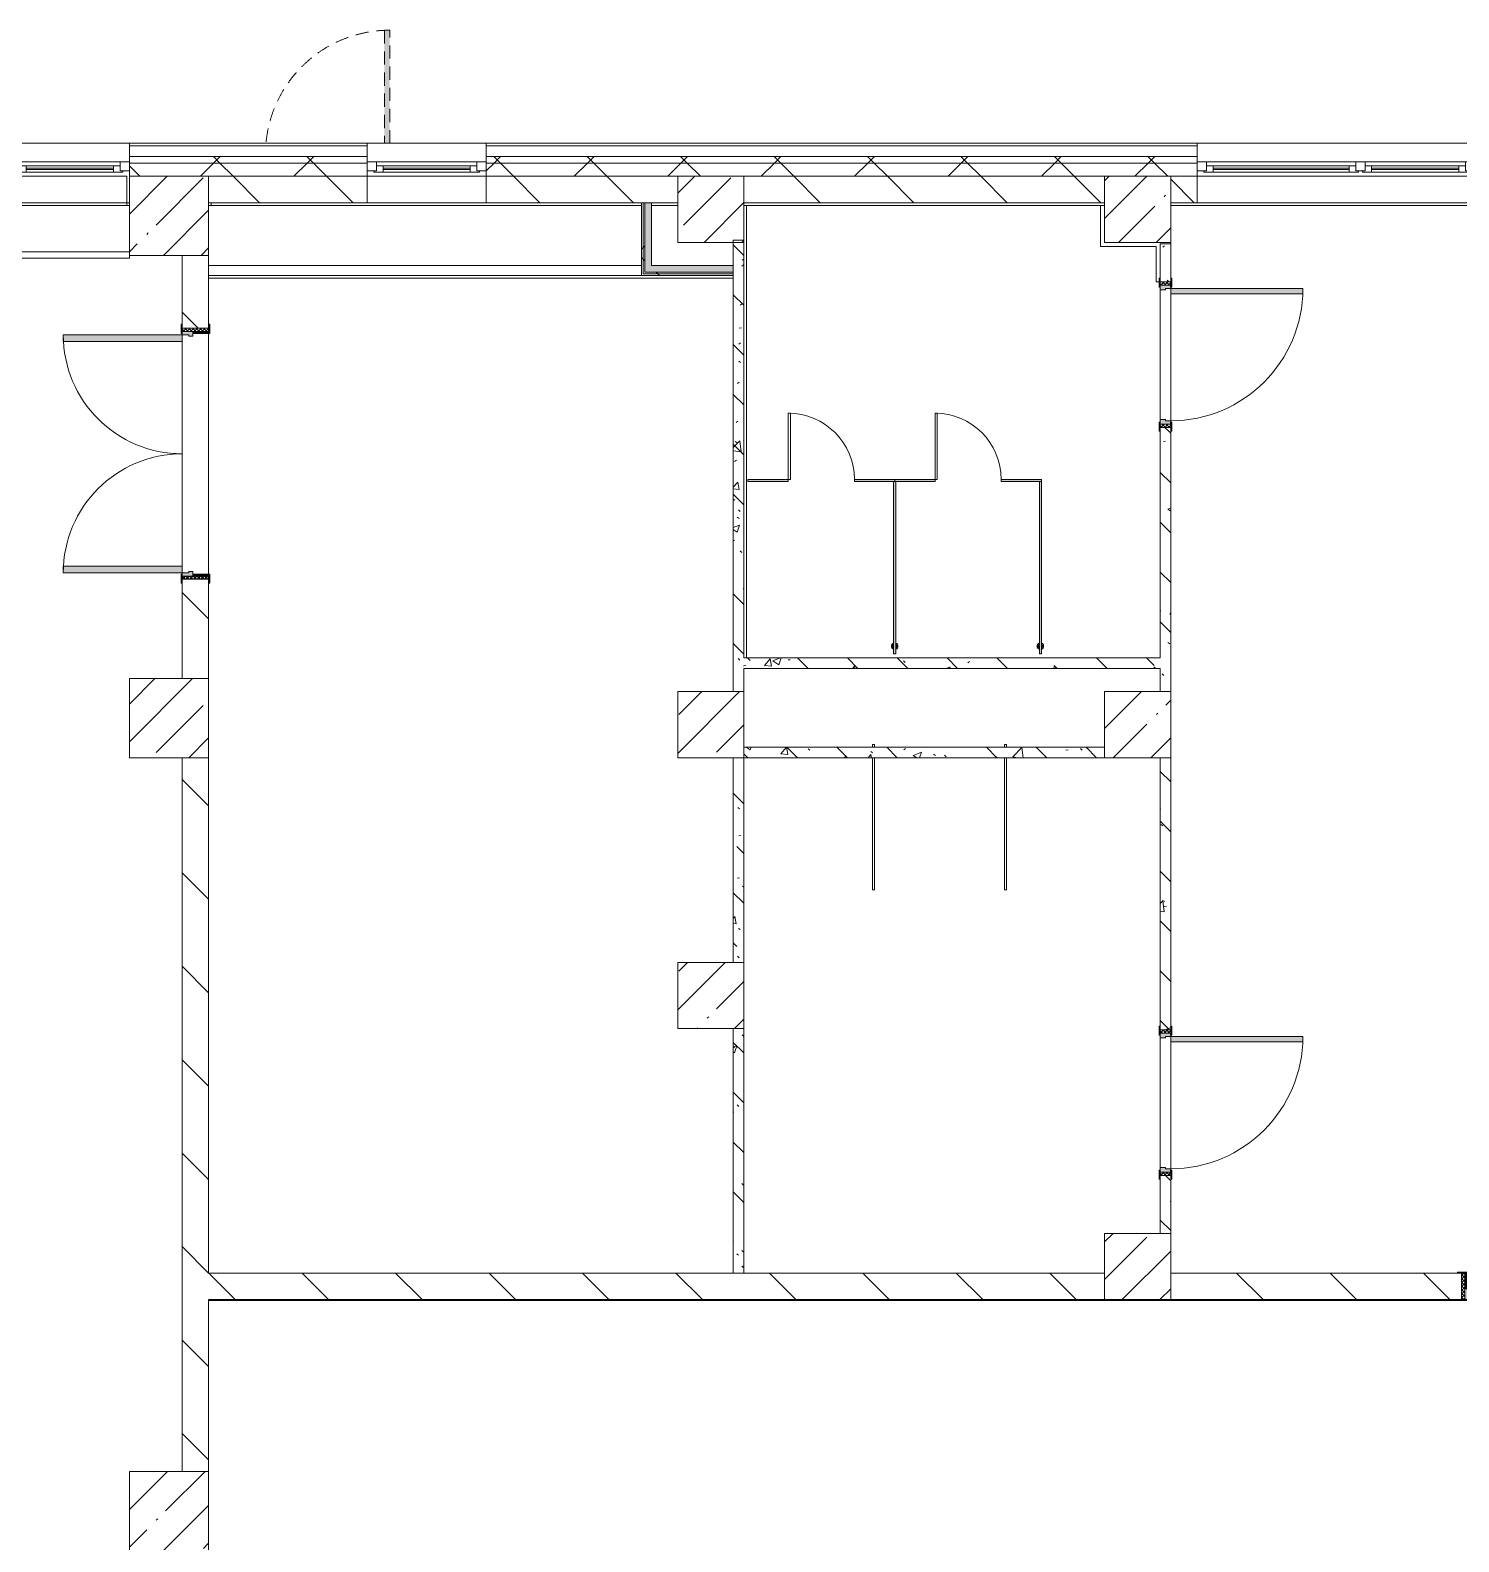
# Model space of a CAD drawing. Header units: millimetres. Extents: x -2911 to 191903, y -8553 to 29000.
# Drawn here: x 125330 to 136139, y 16767 to 28205 of the extents above; entities that cross this region are included whole.
import ezdxf

# ---------------------------------------------------------------- set-up
doc = ezdxf.new("R2010")
doc.units = ezdxf.units.MM
doc.linetypes.add('200_ШТРИХ__ш1_п0_6_', pattern=[160, 100, -60])
for name, color, linetype, lineweight in [('A-DETL-MBND', 7, '200_ШТРИХ__ш1_п0_6_', 9), ('A-DOOR', 7, 'Continuous', 5), ('A-GENM-1', 7, 'Continuous', 5), ('A-GLAZ-1', 7, 'Continuous', 5), ('A-WALL', 7, 'Continuous', 9), ('A-WALL-4', 7, 'Continuous', 5), ('I-WALL-3', 7, 'Continuous', 5), ('S-COLS-2', 7, 'Continuous', 5)]:
    doc.layers.add(name, color=color, linetype=linetype, lineweight=lineweight)
for name, color, linetype, lineweight, true_color in [('A-DOOR-1', 7, 'Continuous', 5, 0xaaaaaa), ('A-DOOR-2', 7, 'Continuous', 5, 0xe2e2e2), ('A-DOOR-FRAM-1', 7, 'Continuous', 5, 0xe2e2e2), ('A-DOOR-FRAM-2', 7, 'Continuous', 5, 0xaaaaaa), ('A-FLOR-3', 7, 'Continuous', 5, 0xaaaaaa), ('A-GENM-2', 7, 'Continuous', 5, 0xe2ddcd), ('I-WALL-1', 7, 'Continuous', 5, 0xe7e7e7), ('I-WALL-5', 7, 'Continuous', 5, 0x787878)]:
    doc.layers.add(name, color=color, linetype=linetype, lineweight=lineweight, true_color=true_color)
pattern_1 = [(45, (59919.87, 0), (-285.1231, 285.1231), []), (45, (60205, 0), (-285.1231, 285.1231), [504.031, -100.806, 16.764, -84.042])]
pattern_2 = [(135, (59919.87, 0), (-353.5534, -353.5534), [])]
pattern_3 = [(135, (59919.9, 0), (-377.1708, -377.1708), [533.4, -88.9, 17.78, -88.9]), (135, (59919.9, 376.94), (-377.1708, -377.1708), []), (50, (59919.9, 0), (637.6445, -55.7866), [66.675, -733.425]), (355, (59919.9, 0), (-123.3494, 668.699), [53.34, -586.74]), (100.451, (59973, -4.65), (514.299, 612.908), [56.665, -623.315]), (46.184, (59919.9, 177.8), (948.7764, -147.15), [100.012, -1100.137]), (96.636, (59998.9, 165.5), (830.909, 865.997), [84.998, -934.973]), (351.184, (59919.9, 177.8), (830.918, 865.988), [80.01, -880.11]), (21, (60008.8, 133.35), (530.6506, -357.9283), [66.675, -733.425]), (326, (60008.8, 133.35), (216.308, 644.6585), [53.34, -586.74]), (71.451, (60053, 103.5), (746.9596, 286.7243), [56.665, -623.315]), (37.5, (59919.87, 0), (10.8105, 295.9426), [16.764, -562.864, 16.764, -578.866, -588.962]), (37.5, (59919.87, 0), (10.8105, 295.9426), [-1175.258, 16.764, -572.198]), (7.5, (59919.87, 0), (233.8692, 350.6318), [16.764, -322.834, 16.764, -549.529, -224.472]), (7.5, (59919.87, 0), (233.8692, 350.6318), [-905.891, 16.764, -207.708]), (327.5, (59721.63, 0), (474.5678, -20.0513), [16.764, -205.486, 16.764, -676.656, -920.115]), (327.5, (59721.63, 0), (474.5678, -20.0513), [-915.67, 16.764, -903.351]), (317.5, (59632.73, 0), (518.4522, 88.9934), [16.764, -272.161, 16.764, -443.738, -653.415]), (317.5, (59632.73, 0), (518.4522, 88.9934), [-749.427, 16.764, -636.651])]
pattern_4 = [(45, (59919.87, 0), (-353.5534, 353.5534), []), (135, (59919.87, 0), (-353.5534, -353.5534), [])]
pattern_5 = [(45, (59919.9, 0), (-530.33, 530.33), []), (135, (59919.9, 0), (-530.33, -530.33), [])]

# ---------------------------------------------------------------- blocks, each defined once
blk = doc.blocks.new('BSC_Колонна _Прямоугольная - 600х600-V57-2_5_1_птичка')
at = {"layer": 'S-COLS-2'}
h = blk.add_hatch(dxfattribs=at)
h.set_pattern_fill('FP_83', color=256, style=0, pattern_type=2)
h.set_pattern_definition([(45, (-66460, -17000), (-285.1231, 285.1231), []), (45, (-66174.88, -17000), (-285.1231, 285.1231), [504.031, -100.806, 16.764, -84.042])])
h.paths.add_polyline_path([(-300, -300), (300, -300), (300, 300), (-300, 300), (-300, 6)])
for p, q in [((300, 300), (-300, 300)), ((-300, 300), (-300, -300)), ((300, -300), (300, 300)), ((-300, -300), (300, -300))]:
    blk.add_line(p, q, dxfattribs=at)
blk = doc.blocks.new('BSC_Колонна _Прямоугольная - 500х500-V82-2_5_1_птичка')
at = {"layer": 'S-COLS-2'}
h = blk.add_hatch(dxfattribs=at)
h.set_pattern_fill('FP_111', color=256, style=0, pattern_type=2)
h.set_pattern_definition([(45, (-73790, -22950), (-285.1231, 285.1231), []), (45, (-73504.88, -22950), (-285.1231, 285.1231), [504.031, -100.806, 16.764, -84.042])])
h.paths.add_polyline_path([(-250, -250), (250, -250), (250, 250), (-250, 250), (-250, -160)])
for p, q in [((250, 250), (-250, 250)), ((-250, 250), (-250, -250)), ((250, -250), (250, 250)), ((-250, -250), (250, -250))]:
    blk.add_line(p, q, dxfattribs=at)
blk = doc.blocks.new('BSC_Колонна _Прямоугольная - 500х500-V83-2_5_1_птичка')
at = {"layer": 'S-COLS-2'}
h = blk.add_hatch(dxfattribs=at)
h.set_pattern_fill('FP_112', color=256, style=0, pattern_type=2)
h.set_pattern_definition([(45, (-70560, -22950), (-285.1231, 285.1231), []), (45, (-70274.88, -22950), (-285.1231, 285.1231), [504.031, -100.806, 16.764, -84.042])])
h.paths.add_polyline_path([(-250, -250), (250, -250), (250, 250), (-250, 250), (-250, -160)])
for p, q in [((250, 250), (-250, 250)), ((-250, 250), (-250, -250)), ((250, -250), (250, 250)), ((-250, -250), (250, -250))]:
    blk.add_line(p, q, dxfattribs=at)
blk = doc.blocks.new('110_Дверь_СКБ_1Ст_Внутренняя1 - Д-4 1100x2100h_су мгн-V87-2_5_1_птичка')
at = {"layer": 'A-DOOR-1'}
h = blk.add_hatch(dxfattribs=at)
h.set_pattern_fill('FP_91', color=256, style=0, pattern_type=2)
h.set_pattern_definition([(135, (1751.41, 164.685), (-14.14214, -14.14214), []), (225, (1751.41, 164.685), (14.14214, -14.14214), [])])
h.paths.add_polyline_path([(562.5, 100), (537.5, 100), (537.5, -100), (562.5, -100)])
at = {"layer": 'A-DOOR-2'}
h = blk.add_hatch(color=256, dxfattribs=at)
h.paths.add_polyline_path([(512.5, 100), (512.5, 60), (502.5, 60), (502.5, 20), (537.5, 20), (537.5, 100)])
h.paths.add_polyline_path([(-487.5, 100), (-512.5, 100), (-512.5, 20), (-477.5, 20), (-477.5, 60), (-487.5, 60)])
at = {"layer": 'A-DOOR-FRAM-1'}
for points in [[(-487.5, 1100), (-487.5, 100), (-447.5, 100), (-447.5, 1100)], [(-567.5, 108), (-567.5, 100), (-497.5, 100), (-497.5, 108)], [(-497.5, 20), (-512.5, 20), (-512.5, -100), (-497.5, -100)], [(592.5, 108), (522.5, 108), (522.5, 100), (592.5, 100)], [(537.5, 20), (522.5, 20), (522.5, -100), (537.5, -100)], [(-567.5, -100), (-567.5, -108), (-497.5, -108), (-497.5, -100)], [(592.5, -100), (522.5, -100), (522.5, -108), (592.5, -108)]]:
    blk.add_hatch(color=256, dxfattribs=at).paths.add_polyline_path(points)
at = {"layer": 'A-DOOR-FRAM-2'}
h = blk.add_hatch(dxfattribs=at)
h.set_pattern_fill('FP_92', color=256, style=0, pattern_type=2)
h.set_pattern_definition([(45, (-371.384, 164.685), (-14.1421, 14.1421), []), (135, (-371.384, 164.685), (-14.1421, -14.1421), [])])
h.paths.add_polyline_path([(-512.5, 100), (-537.5, 100), (-537.5, -100), (-512.5, -100)])
at = {"layer": 'A-DOOR-1'}
for p, q in [((-487.5, 1100), (-487.5, 100)), ((-447.5, 1100), (-487.5, 1100)), ((-447.5, 100), (-447.5, 1100)), ((-487.5, 100), (-447.5, 100))]:
    blk.add_line(p, q, dxfattribs=at)
blk.add_arc((-487.5, 100), 1000, 360, 90, dxfattribs=at)
at = {"layer": 'A-DOOR-FRAM-2'}
for p, q in [((-497.5, 108), (-567.5, 108)), ((-567.5, 108), (-567.5, 100)), ((-567.5, 100), (-497.5, 100)), ((-512.5, 100), (-537.5, 100)), ((-537.5, 100), (-537.5, -100)), ((-487.5, 100), (-512.5, 100)), ((-512.5, 100), (-512.5, 20)), ((-512.5, -100), (-512.5, 100)), ((-497.5, 100), (-512.5, 100)), ((-512.5, 100), (-512.5, 99)), ((-512.5, 99), (-497.5, 99)), ((-512.5, 20), (-477.5, 20)), ((-497.5, 20), (-512.5, 20)), ((-512.5, 20), (-512.5, -100)), ((-497.5, 100), (-497.5, 108)), ((-497.5, 99), (-497.5, 100)), ((-497.5, -100), (-497.5, 20)), ((-487.5, 60), (-487.5, 100)), ((-477.5, 60), (-487.5, 60)), ((-477.5, 20), (-477.5, 60)), ((512.5, 60), (502.5, 60)), ((502.5, 60), (502.5, 20)), ((502.5, 20), (537.5, 20)), ((512.5, 100), (512.5, 60)), ((537.5, 100), (512.5, 100)), ((592.5, 108), (522.5, 108)), ((522.5, 108), (522.5, 100)), ((537.5, 100), (522.5, 100)), ((522.5, 100), (522.5, 99)), ((522.5, 100), (592.5, 100)), ((522.5, 99), (537.5, 99)), ((537.5, 20), (522.5, 20)), ((522.5, 20), (522.5, -100)), ((537.5, 20), (537.5, 100)), ((562.5, 100), (537.5, 100)), ((537.5, 100), (537.5, -100)), ((537.5, 99), (537.5, 100)), ((537.5, -100), (537.5, 20)), ((562.5, -100), (562.5, 100)), ((592.5, 100), (592.5, 108)), ((-497.5, -100), (-567.5, -100)), ((-567.5, -100), (-567.5, -108)), ((-567.5, -108), (-497.5, -108)), ((-537.5, -100), (-512.5, -100)), ((-512.5, -100), (-497.5, -100)), ((-497.5, -108), (-497.5, -100)), ((522.5, -100), (537.5, -100)), ((592.5, -100), (522.5, -100)), ((522.5, -100), (522.5, -108)), ((522.5, -108), (592.5, -108)), ((537.5, -100), (562.5, -100)), ((592.5, -108), (592.5, -100))]:
    blk.add_line(p, q, dxfattribs=at)
blk = doc.blocks.new('110_Дверь_СКБ_1Ст_Внутренняя1 - Д-4 1100x2100h_су мгн-32391219-2_5_1_птичка')
at = {"layer": 'A-DOOR-1'}
h = blk.add_hatch(dxfattribs=at)
h.set_pattern_fill('FP_116', color=256, style=0, pattern_type=2)
h.set_pattern_definition([(135, (1751.41, 104.685), (-14.14214, -14.14214), []), (225, (1751.41, 104.685), (14.14214, -14.14214), [])])
h.paths.add_polyline_path([(562.5, 40), (537.5, 40), (537.5, -40), (562.5, -40)])
at = {"layer": 'A-DOOR-2'}
h = blk.add_hatch(color=256, dxfattribs=at)
h.paths.add_polyline_path([(537.5, 40), (512.5, 40), (512.5, 0), (502.5, 0), (502.5, -40), (537.5, -40)])
h.paths.add_polyline_path([(-477.5, 0), (-487.5, 0), (-487.5, 40), (-512.5, 40), (-512.5, -40), (-477.5, -40)])
at = {"layer": 'A-DOOR-FRAM-1'}
for points in [[(-447.5, 40), (-447.5, 1040), (-487.5, 1040), (-487.5, 40)], [(-497.5, 40), (-497.5, 48), (-567.5, 48), (-567.5, 40)], [(592.5, 48), (522.5, 48), (522.5, 40), (592.5, 40)], [(-497.5, -40), (-567.5, -40), (-567.5, -48), (-497.5, -48)], [(592.5, -48), (592.5, -40), (522.5, -40), (522.5, -48)]]:
    blk.add_hatch(color=256, dxfattribs=at).paths.add_polyline_path(points)
at = {"layer": 'A-DOOR-FRAM-2'}
h = blk.add_hatch(dxfattribs=at)
h.set_pattern_fill('FP_117', color=256, style=0, pattern_type=2)
h.set_pattern_definition([(45, (-371.384, 104.685), (-14.1421, 14.1421), []), (135, (-371.384, 104.685), (-14.1421, -14.1421), [])])
h.paths.add_polyline_path([(-512.5, 40), (-537.5, 40), (-537.5, -40), (-512.5, -40)])
at = {"layer": 'A-DOOR-1'}
for p, q in [((-487.5, 1040), (-487.5, 40)), ((-447.5, 1040), (-487.5, 1040)), ((-447.5, 40), (-447.5, 1040)), ((-487.5, 40), (-447.5, 40))]:
    blk.add_line(p, q, dxfattribs=at)
blk.add_arc((-487.5, 40), 1000, 360, 90, dxfattribs=at)
at = {"layer": 'A-DOOR-FRAM-2'}
for p, q in [((-497.5, 48), (-567.5, 48)), ((-567.5, 48), (-567.5, 40)), ((-567.5, 40), (-497.5, 40)), ((-512.5, 40), (-537.5, 40)), ((-537.5, 40), (-537.5, -40)), ((-487.5, 40), (-512.5, 40)), ((-512.5, 40), (-512.5, -40)), ((-512.5, -40), (-512.5, 40)), ((-497.5, 40), (-512.5, 40)), ((-512.5, 40), (-512.5, 39)), ((-512.5, 39), (-497.5, 39)), ((-497.5, 40), (-497.5, 48)), ((-497.5, 39), (-497.5, 40)), ((-487.5, 0), (-487.5, 40)), ((-477.5, 0), (-487.5, 0)), ((-477.5, -40), (-477.5, 0)), ((512.5, 0), (502.5, 0)), ((502.5, 0), (502.5, -40)), ((512.5, 40), (512.5, 0)), ((537.5, 40), (512.5, 40)), ((592.5, 48), (522.5, 48)), ((522.5, 48), (522.5, 40)), ((537.5, 40), (522.5, 40)), ((522.5, 40), (522.5, 39)), ((522.5, 40), (592.5, 40)), ((522.5, 39), (537.5, 39)), ((537.5, -40), (537.5, 40)), ((562.5, 40), (537.5, 40)), ((537.5, 40), (537.5, -40)), ((537.5, 39), (537.5, 40)), ((562.5, -40), (562.5, 40)), ((592.5, 40), (592.5, 48)), ((-497.5, -40), (-567.5, -40)), ((-567.5, -40), (-567.5, -48)), ((-567.5, -48), (-497.5, -48)), ((-537.5, -40), (-512.5, -40)), ((-497.5, -39), (-512.5, -39)), ((-512.5, -39), (-512.5, -40)), ((-512.5, -40), (-477.5, -40)), ((-512.5, -40), (-497.5, -40)), ((-497.5, -40), (-497.5, -39)), ((-497.5, -48), (-497.5, -40)), ((502.5, -40), (537.5, -40)), ((537.5, -39), (522.5, -39)), ((522.5, -39), (522.5, -40)), ((522.5, -40), (537.5, -40)), ((592.5, -40), (522.5, -40)), ((522.5, -40), (522.5, -48)), ((522.5, -48), (592.5, -48)), ((537.5, -40), (537.5, -39)), ((537.5, -40), (562.5, -40)), ((592.5, -48), (592.5, -40))]:
    blk.add_line(p, q, dxfattribs=at)
blk = doc.blocks.new('131_Сантехническая перегородка - СП-2-V91-2_5_1_птичка')
at = {"layer": 'A-GENM-1'}
for p, q in [((0, 8), (1000, 8)), ((0, 8), (0, -8)), ((1080, 8), (1100, 8)), ((1100, 8), (1100, -8)), ((1000, -8), (0, -8)), ((1100, -8), (1080, -8))]:
    blk.add_line(p, q, dxfattribs=at)
blk = doc.blocks.new('110_Дверь_СКБ_2Ст - Д-10 1800x2100h_Актовый зал EI30-32403870-2_5_1_птичка')
at = {"layer": 'A-DOOR-1'}
h = blk.add_hatch(dxfattribs=at)
h.set_pattern_fill('FP_137', color=256, style=0, pattern_type=2)
h.set_pattern_definition([(135, (1351.41, 164.685), (-14.1421, -14.1421), []), (225, (1351.41, 164.685), (14.1421, -14.1421), [])])
h.paths.add_polyline_path([(937.5, -100), (962.5, -100), (962.5, 100), (937.5, 100)])
at = {"layer": 'A-DOOR-2'}
for points in [[(-887.5, 100), (-837.5, 100), (-837.5, 1000), (-887.5, 1000)], [(862.5, 100), (912.5, 100), (912.5, 1000), (862.5, 1000)]]:
    blk.add_hatch(color=256, dxfattribs=at).paths.add_polyline_path(points)
h = blk.add_hatch(color=256, dxfattribs=at)
h.paths.add_polyline_path([(-912.5, 100), (-912.5, 20), (-877.5, 20), (-877.5, 50), (-887.5, 50), (-887.5, 100)])
h.paths.add_polyline_path([(902.5, 20), (937.5, 20), (937.5, 100), (912.5, 100), (912.5, 50), (902.5, 50)])
at = {"layer": 'A-DOOR-FRAM-1'}
for points in [[(-967.5, 100), (-897.5, 100), (-897.5, 108), (-967.5, 108)], [(-912.5, -100), (-897.5, -100), (-897.5, 20), (-912.5, 20)], [(922.5, 100), (992.5, 100), (992.5, 108), (922.5, 108)], [(922.5, -100), (937.5, -100), (937.5, 20), (922.5, 20)], [(-967.5, -108), (-897.5, -108), (-897.5, -100), (-967.5, -100)], [(922.5, -108), (992.5, -108), (992.5, -100), (922.5, -100)]]:
    blk.add_hatch(color=256, dxfattribs=at).paths.add_polyline_path(points)
at = {"layer": 'A-DOOR-FRAM-2'}
h = blk.add_hatch(dxfattribs=at)
h.set_pattern_fill('FP_138', color=256, style=0, pattern_type=2)
h.set_pattern_definition([(45, (-771.384, 164.685), (-14.1421, 14.1421), []), (135, (-771.384, 164.685), (-14.1421, -14.1421), [])])
h.paths.add_polyline_path([(-937.5, -100), (-912.5, -100), (-912.5, 100), (-937.5, 100)])
at = {"layer": 'A-DOOR-1'}
for p, q in [((-887.5, 1000), (-887.5, 100)), ((-837.5, 1000), (-887.5, 1000)), ((-837.5, 100), (-837.5, 1000)), ((912.5, 1000), (862.5, 1000)), ((862.5, 1000), (862.5, 100)), ((912.5, 100), (912.5, 1000)), ((-887.5, 100), (-837.5, 100)), ((862.5, 100), (912.5, 100))]:
    blk.add_line(p, q, dxfattribs=at)
for centre, start, end in [((-887.5, 100), 0, 90), ((912.5, 100), 90, 180)]:
    blk.add_arc(centre, 900, start, end, dxfattribs=at)
at = {"layer": 'A-DOOR-FRAM-2'}
for p, q in [((-897.5, 108), (-967.5, 108)), ((-967.5, 108), (-967.5, 100)), ((-967.5, 100), (-897.5, 100)), ((-912.5, 100), (-937.5, 100)), ((-937.5, 100), (-937.5, -100)), ((-887.5, 100), (-912.5, 100)), ((-912.5, 100), (-912.5, 20)), ((-912.5, -100), (-912.5, 100)), ((-912.5, 20), (-877.5, 20)), ((-897.5, 20), (-912.5, 20)), ((-912.5, 20), (-912.5, -100)), ((-897.5, 100), (-897.5, 108)), ((-897.5, -100), (-897.5, 20)), ((-887.5, 50), (-887.5, 100)), ((-877.5, 50), (-887.5, 50)), ((-877.5, 20), (-877.5, 50)), ((912.5, 50), (902.5, 50)), ((902.5, 50), (902.5, 20)), ((902.5, 20), (937.5, 20)), ((912.5, 100), (912.5, 50)), ((937.5, 100), (912.5, 100)), ((992.5, 108), (922.5, 108)), ((922.5, 108), (922.5, 100)), ((922.5, 100), (992.5, 100)), ((937.5, 20), (922.5, 20)), ((922.5, 20), (922.5, -100)), ((937.5, 20), (937.5, 100)), ((962.5, 100), (937.5, 100)), ((937.5, 100), (937.5, -100)), ((937.5, -100), (937.5, 20)), ((962.5, -100), (962.5, 100)), ((992.5, 100), (992.5, 108)), ((-897.5, -100), (-967.5, -100)), ((-967.5, -100), (-967.5, -108)), ((-967.5, -108), (-897.5, -108)), ((-937.5, -100), (-912.5, -100)), ((-912.5, -100), (-897.5, -100)), ((-897.5, -108), (-897.5, -100)), ((922.5, -100), (937.5, -100)), ((992.5, -100), (922.5, -100)), ((922.5, -100), (922.5, -108)), ((922.5, -108), (992.5, -108)), ((937.5, -100), (962.5, -100)), ((992.5, -108), (992.5, -100))]:
    blk.add_line(p, q, dxfattribs=at)
blk = doc.blocks.new('BSC_Колонна _Прямоугольная - 500х500-V129-2_5_1_птичка')
at = {"layer": 'S-COLS-2'}
h = blk.add_hatch(dxfattribs=at)
h.set_pattern_fill('FP_148', color=256, style=0, pattern_type=2)
h.set_pattern_definition([(45, (-70560, -20900), (-285.1231, 285.1231), []), (45, (-70274.88, -20900), (-285.1231, 285.1231), [504.031, -100.806, 16.764, -84.042])])
h.paths.add_polyline_path([(-250, -250), (250, -250), (250, 250), (-250, 250)])
for p, q in [((250, 250), (-250, 250)), ((-250, 250), (-250, -250)), ((250, -250), (250, 250)), ((-250, -250), (250, -250))]:
    blk.add_line(p, q, dxfattribs=at)
blk = doc.blocks.new('120_Окно_СКБ_1Ст - 120_Окно_СКБ_1Ст 900х2500_h_-19906774-2_5_1_птичка')
at = {"layer": 'A-GLAZ-1'}
for p, q in [((-450, -75), (-450, -5)), ((-450, -5), (-380, -5)), ((450, -5), (-450, -5)), ((-380, -75), (-450, -75)), ((-450, -75), (-400, -75)), ((-380, -75), (-400, -75)), ((-400, -75), (-400, -85)), ((-400, -85), (400, -85)), ((400, -85), (-400, -85)), ((-380, -5), (-380, -75)), ((380, -35), (-380, -35)), ((-380, -35), (-380, -75)), ((-330, -85), (-330, -35)), ((-330, -55), (330, -55)), ((330, -65), (-330, -65)), ((330, -85), (330, -35)), ((380, -75), (380, -5)), ((380, -5), (450, -5)), ((380, -75), (380, -35)), ((450, -75), (380, -75)), ((400, -75), (380, -75)), ((400, -75), (450, -75)), ((400, -85), (400, -75)), ((450, -5), (450, -75))]:
    blk.add_line(p, q, dxfattribs=at)
blk = doc.blocks.new('120_Окно_СКБ_2Ст - 120_Окно_СКБ_2Ст 2100х2400 _мал створка справа_-19092174-2_5_1_птичка')
at = {"layer": 'A-GLAZ-1'}
for p, q in [((-1050, -75), (-1050, -5)), ((-1050, -5), (-980, -5)), ((1050, -5), (-1050, -5)), ((-980, -75), (-1050, -75)), ((-1050, -75), (-1000, -75)), ((-980, -75), (-1000, -75)), ((-1000, -75), (-1000, -85)), ((-1000, -85), (170, -85)), ((170, -85), (-1000, -85)), ((-980, -5), (-980, -75)), ((150, -35), (-980, -35)), ((-980, -35), (-980, -75)), ((-930, -85), (-930, -35)), ((-930, -55), (100, -55)), ((100, -65), (-930, -65)), ((100, -85), (100, -35)), ((150, -75), (150, -5)), ((150, -5), (220, -5)), ((150, -75), (150, -35)), ((220, -75), (150, -75)), ((170, -75), (150, -75)), ((170, -75), (200, -75)), ((170, -85), (170, -75)), ((220, -75), (200, -75)), ((200, -75), (200, -85)), ((200, -85), (1000, -85)), ((1000, -85), (200, -85)), ((220, -5), (220, -75)), ((980, -35), (220, -35)), ((220, -35), (220, -75)), ((270, -85), (270, -35)), ((270, -55), (930, -55)), ((930, -65), (270, -65)), ((930, -85), (930, -35)), ((980, -75), (980, -5)), ((980, -5), (1050, -5)), ((980, -75), (980, -35)), ((1050, -75), (980, -75)), ((1000, -75), (980, -75)), ((1000, -75), (1050, -75)), ((1000, -85), (1000, -75)), ((1050, -5), (1050, -75))]:
    blk.add_line(p, q, dxfattribs=at)
blk = doc.blocks.new('BSC_Колонна _Прямоугольная - 500х500-V133-2_5_1_птичка')
at = {"layer": 'S-COLS-2'}
h = blk.add_hatch(dxfattribs=at)
h.set_pattern_fill('FP_155', color=256, style=0, pattern_type=2)
h.set_pattern_definition([(45, (-73790, -18850), (-285.1231, 285.1231), []), (45, (-73504.88, -18850), (-285.1231, 285.1231), [504.031, -100.806, 16.764, -84.042])])
h.paths.add_polyline_path([(-250, -250), (250, -250), (250, 250), (-250, 250)])
for p, q in [((250, 250), (-250, 250)), ((-250, 250), (-250, -250)), ((250, -250), (250, 250)), ((-250, -250), (250, -250))]:
    blk.add_line(p, q, dxfattribs=at)
blk = doc.blocks.new('110_Дверь_СКБ_1Ст_Наружная - ДН-2д_л__ Дверь из подвала ЛК _900 мм в свету_ 3300-22851703-2_5_1_птичка')
at = {"layer": 'A-DETL-MBND'}
blk.add_hatch(color=256, dxfattribs=at).paths.add_polyline_path([(489.5, 135), (489.5, 990), (449.5, 990), (449.5, 135)])
for p, q in [((489.5, 990), (449.5, 990)), ((449.5, 990), (449.5, 135)), ((489.5, 135), (489.5, 990))]:
    blk.add_line(p, q, dxfattribs=at)
blk.add_arc((489.5, 50), 940, 90, 174.73278, dxfattribs=at)
blk = doc.blocks.new('131_Сантехническая перегородка_Дверь - СД-1-V175-2_5_1_птичка')
at = {"layer": 'A-GENM-2'}
for points in [[(0, -8), (305, -8), (305, 8), (0, 8)], [(805, -8), (1110, -8), (1110, 8), (805, 8)]]:
    blk.add_hatch(color=256, dxfattribs=at).paths.add_polyline_path(points)
at = {"layer": 'A-DOOR'}
for p, q in [((321, 508), (305, 508)), ((305, 8), (305, 508)), ((321, 8), (321, 508)), ((321, 8), (305, 8))]:
    blk.add_line(p, q, dxfattribs=at)
blk.add_arc((305, 8), 500, 360, 90, dxfattribs=at)
at = {"layer": 'A-GENM-1'}
for p, q in [((305, 8), (0, 8)), ((0, 8), (0, -8)), ((305, -8), (305, 8)), ((1110, 8), (805, 8)), ((805, 8), (805, -8)), ((1110, -8), (1110, 8)), ((0, -8), (305, -8)), ((805, -8), (1110, -8))]:
    blk.add_line(p, q, dxfattribs=at)
blk = doc.blocks.new('131_Сантехническая перегородка - СП-4-V181-2_5_1_птичка')
at = {"layer": 'A-GENM-2'}
blk.add_hatch(color=256, dxfattribs=at).paths.add_polyline_path([(1330, 8), (26, 8), (26, -8), (1330, -8)])
at = {"layer": 'A-GENM-1'}
for p, q in [((1330, 8), (26, 8)), ((26, 8), (26, -8)), ((1330, -8), (1330, 8)), ((26, -8), (1330, -8))]:
    blk.add_line(p, q, dxfattribs=at)
at = {"layer": 'A-GENM-1', "flags": 128}
for points in [[(97, 8), (97, 9), (96, 9), (96, 9), (96, 10), (95, 10), (95, 11), (94, 11), (94, 12), (93, 12), (93, 12), (92, 13), (92, 13), (91, 13), (91, 14), (90, 14), (90, 14), (89, 14), (89, 14), (88, 15), (87, 15), (87, 15), (86, 15), (86, 15), (85, 15), (84, 15), (84, 15), (83, 15), (83, 15), (82, 15), (81, 15), (81, 15), (80, 15), (80, 14), (79, 14), (78, 14), (78, 14), (77, 13), (77, 13), (76, 13), (76, 13), (75, 12), (75, 12), (74, 11), (74, 11), (74, 11), (73, 10), (73, 10), (72, 9), (72, 9), (72, 8), (71, 8)], [(71, -8), (72, -9), (72, -9), (72, -9), (73, -10), (73, -10), (74, -11), (74, -11), (75, -12), (75, -12), (76, -12), (76, -13), (77, -13), (77, -13), (78, -14), (78, -14), (79, -14), (79, -14), (80, -14), (80, -15), (81, -15), (82, -15), (82, -15), (83, -15), (83, -15), (84, -15), (85, -15), (85, -15), (86, -15), (86, -15), (87, -15), (88, -15), (88, -15), (89, -14), (89, -14), (90, -14), (90, -14), (91, -13), (92, -13), (92, -13), (93, -13), (93, -12), (94, -12), (94, -11), (94, -11), (95, -11), (95, -10), (96, -10), (96, -9), (96, -9), (97, -8), (97, -8)]]:
    blk.add_lwpolyline(points, dxfattribs=at)
at = {"layer": 'A-GENM-1'}
for radius, start, end in [(24.6, 19.9113, 160.0887), (17.6, 45, 135), (17.6, 45, 135), (15.1, 45, 135), (24.6, 199.9113, 340.0887), (17.6, 225, 315), (17.6, 225, 315), (15.1, 225, 315)]:
    blk.add_arc((84, 0), radius, start, end, dxfattribs=at)
blk = doc.blocks.new('Зашивка приборов отопления29 - Зашивка приборов отопления-33323054-2_5_1_птичка')
at = {"layer": 'A-WALL-4'}
for p, q in [((66780, 26880), (66760, 26880)), ((70036, 26425), (66760, 26425)), ((66760, 26350), (70036, 26350))]:
    blk.add_line(p, q, dxfattribs=at)

msp = doc.modelspace()

# ---------------------------------------------------------------- hatches: boundary and pattern name
at = {"layer": 'A-WALL-4'}
h = msp.add_hatch(dxfattribs=at)
h.set_pattern_fill('FP_76', color=256, style=0, pattern_type=2)
h.set_pattern_definition(pattern_4)
h.paths.add_polyline_path([(151528.7, 27200), (153079.9, 27200), (153079.9, 27250), (140269.9, 27250), (140269.9, 27200), (149673.6, 27200)])
h.paths.add_polyline_path([(137769.9, 27200), (137769.9, 27250), (136259.9, 27250), (136259.9, 27200), (137615.9, 27200)])
h.paths.add_polyline_path([(127876.9, 27200), (127879.9, 27200), (127876.9, 27250), (126079.9, 27250), (126079.9, 27200), (127413.1, 27200)])
h.paths.add_polyline_path([(129268.2, 27200), (134159.9, 27200), (134159.9, 27250), (128779.9, 27250), (128779.9, 27200)])
h.paths.add_polyline_path([(124099.9, 27200), (125179.9, 27200), (125179.9, 27250), (124099.9, 27250)])
h.paths.add_polyline_path([(114929.7, 27200), (114929.7, 27250), (113780.1, 27250), (113780.1, 27200), (114427.9, 27200)])
h.paths.add_polyline_path([(109790.3, 27200), (110680.1, 27200), (110680.1, 27250), (109580.2, 27250), (109580.2, 27200)])
h.paths.add_polyline_path([(115829.7, 27200), (117079.9, 27200), (117079.9, 27250), (115829.7, 27250)])
h.paths.add_polyline_path([(120959.9, 27200), (120959.9, 27250), (119779.9, 27250), (119779.9, 27200), (120920.5, 27200)])
h.paths.add_polyline_path([(104326.9, 27200), (104326.9, 27250), (101929.9, 27250), (101929.9, 27200), (103297.6, 27200)])
h.paths.add_polyline_path([(107426.9, 27200), (108680.2, 27200), (108680.2, 27250), (107426.9, 27250)])
h = msp.add_hatch(dxfattribs=at)
h.set_pattern_fill('FP_76', color=256, style=0, pattern_type=2)
h.set_pattern_definition(pattern_4)
h.paths.add_polyline_path([(151528.7, 27100), (152979.9, 27100), (152979.9, 27200), (140269.9, 27200), (140269.9, 27100), (149673.6, 27100)])
h.paths.add_polyline_path([(125179.9, 27100), (125179.9, 27200), (124099.9, 27200), (124099.9, 27100), (124875.1, 27100)])
h.paths.add_polyline_path([(128779.9, 27100), (134159.9, 27100), (134159.9, 27200), (128779.9, 27200)])
h.paths.add_polyline_path([(127879.9, 27100), (127876.9, 27200), (126079.9, 27200), (126079.9, 27100), (127876.9, 27100)])
h.paths.add_polyline_path([(137769.9, 27100), (137769.9, 27200), (136259.9, 27200), (136259.9, 27100), (137615.9, 27100)])
h.paths.add_polyline_path([(119993, 27100), (120959.9, 27100), (120959.9, 27200), (119779.9, 27200), (119779.9, 27100)])
h.paths.add_polyline_path([(113780.1, 27100), (114929.7, 27100), (114929.7, 27200), (113780.1, 27200)])
h.paths.add_polyline_path([(116746.7, 27100), (117079.9, 27100), (117079.9, 27200), (115829.7, 27200), (115829.7, 27100), (116282.9, 27100)])
h.paths.add_polyline_path([(107426.9, 27100), (108680.2, 27100), (108680.2, 27200), (107426.9, 27200)])
h.paths.add_polyline_path([(110284.7, 27100), (110680.1, 27100), (110680.1, 27200), (109580.2, 27200), (109580.2, 27100), (109790.3, 27100)])
h.paths.add_polyline_path([(104326.9, 27100), (104326.9, 27200), (101979.9, 27200), (101979.9, 27100), (103297.6, 27100)])
at = {"layer": 'I-WALL-1'}
for points in [[(130030.5, 26425), (130030.5, 26900), (129980.5, 26900), (129980.5, 26425)], [(130649.9, 26375), (130649.9, 26425), (129980.5, 26425), (129980.5, 26375), (130195.7, 26375)]]:
    msp.add_hatch(color=256, dxfattribs=at).paths.add_polyline_path(points)
at = {"layer": 'I-WALL-3'}
h = msp.add_hatch(dxfattribs=at)
h.set_pattern_fill('FP_87', color=256, style=0, pattern_type=2)
h.set_pattern_definition(pattern_2)
h.paths.add_polyline_path([(141325.9, 26900), (144119.9, 26900), (144119.9, 27100), (141069.9, 27100), (141069.9, 26900)])
h.paths.add_polyline_path([(140569.9, 26900), (140569.9, 27100), (140269.9, 27100), (140269.9, 26900), (140398.4, 26900)])
h.paths.add_polyline_path([(130195.7, 26900), (130229.9, 26900), (130229.9, 27100), (128779.9, 27100), (128779.9, 26900), (129268.2, 26900)])
h.paths.add_polyline_path([(131123.2, 26900), (133459.9, 26900), (133459.9, 27100), (130729.9, 27100), (130729.9, 26900)])
h.paths.add_polyline_path([(126679.9, 26900), (127879.9, 26900), (127876.9, 27100), (126679.9, 27100)])
h.paths.add_polyline_path([(136259.9, 26900), (136669.9, 26900), (136669.9, 27100), (136259.9, 27100)])
h.paths.add_polyline_path([(137769.9, 26900), (137769.9, 27100), (137169.9, 27100), (137169.9, 26900), (137615.9, 26900)])
h.paths.add_polyline_path([(134159.9, 26900), (134159.9, 27100), (133959.9, 27100), (133959.9, 26900)])
h.paths.add_polyline_path([(115829.7, 26900), (117079.9, 26900), (117079.9, 27100), (115829.7, 27100)])
h.paths.add_polyline_path([(119779.9, 26900), (120979.9, 26900), (120979.9, 27100), (119779.9, 27100)])
h.paths.add_polyline_path([(114427.9, 26900), (114929.7, 26900), (114929.7, 27100), (113780.1, 27100), (113780.1, 26900)])
h.paths.add_polyline_path([(124384.7, 26900), (125179.9, 26900), (125179.9, 27100), (124079.9, 27100), (124079.9, 26900)])
h.paths.add_polyline_path([(110284.7, 26900), (110680.1, 26900), (110680.1, 27100), (110284.7, 27100)])
h = msp.add_hatch(dxfattribs=at)
h.set_pattern_fill('FP_188', color=256, style=0, pattern_type=2)
h.set_pattern_definition(pattern_5)
h.paths.add_polyline_path([(129968, 26362.5), (129968, 26900), (129955.5, 26900), (129955.5, 26362.5)])
h = msp.add_hatch(dxfattribs=at)
h.set_pattern_fill('FP_188', color=256, style=0, pattern_type=2)
h.set_pattern_definition(pattern_5)
h.paths.add_polyline_path([(129980.5, 26375), (129980.5, 26900), (129968, 26900), (129968, 26375)])
h = msp.add_hatch(dxfattribs=at)
h.set_pattern_fill('FP_87', color=256, style=0, pattern_type=2)
h.set_pattern_definition(pattern_2)
h.paths.add_polyline_path([(126479.9, 12300), (126679.9, 12300), (126679.9, 15175), (126479.9, 15175), (126479.9, 13534.8)])
h.paths.add_polyline_path([(126679.9, 16625), (126679.9, 16700), (126479.9, 16700), (126485.6, 16625)])
h.paths.add_polyline_path([(126541.9, 17300), (126679.9, 17300), (126679.9, 22700), (126479.9, 22700), (126479.9, 17300)])
h.paths.add_polyline_path([(126679.9, 23300), (126679.9, 24050), (126479.9, 24050), (126479.9, 23300)])
h.paths.add_polyline_path([(126679.9, 25950), (126679.9, 26500), (126479.9, 26500), (126479.9, 25950)])
h = msp.add_hatch(dxfattribs=at)
h.set_pattern_fill('FP_188', color=256, style=0, pattern_type=2)
h.set_pattern_definition(pattern_5)
h.paths.add_polyline_path([(130649.9, 26350), (130649.9, 26362.5), (129955.5, 26362.5), (129955.5, 26350), (130195.7, 26350)])
h = msp.add_hatch(dxfattribs=at)
h.set_pattern_fill('FP_188', color=256, style=0, pattern_type=2)
h.set_pattern_definition(pattern_5)
h.paths.add_polyline_path([(130649.9, 26362.5), (130649.9, 26375), (129968, 26375), (129968, 26362.5), (130195.7, 26362.5)])
h = msp.add_hatch(dxfattribs=at)
h.set_pattern_fill('FP_87', color=256, style=0, pattern_type=2)
h.set_pattern_definition(pattern_2)
h.paths.add_polyline_path([(142253.5, 18600), (144119.9, 18600), (144119.9, 18800), (140099.9, 18800), (140099.9, 18600), (140398.4, 18600)])
h.paths.add_polyline_path([(137289.9, 18600), (138499.9, 18600), (138499.9, 18800), (137259.9, 18800), (137259.9, 18600)])
h.paths.add_polyline_path([(126679.9, 18600), (133459.9, 18600), (133459.9, 18800), (126679.9, 18800)])
h.paths.add_polyline_path([(133959.9, 18600), (136159.9, 18600), (136159.9, 18800), (133959.9, 18800), (133959.9, 18681)])
at = {"layer": 'I-WALL-5'}
h = msp.add_hatch(dxfattribs=at)
h.set_pattern_fill('FP_97', color=256, style=0, pattern_type=2)
h.set_pattern_definition(pattern_3)
h.paths.add_polyline_path([(130729.9, 21150), (130725.9, 22700), (130649.9, 22700), (130649.9, 21150)])
h.paths.add_polyline_path([(130723.6, 23200), (130729.9, 23200), (130729.9, 26617.5), (130649.9, 26617.5), (130649.9, 23200), (130721, 23200)])
h = msp.add_hatch(dxfattribs=at)
h.set_pattern_fill('FP_97', color=256, style=0, pattern_type=2)
h.set_pattern_definition(pattern_3)
h.paths.add_polyline_path([(133927.4, 19100), (133959.9, 19100), (133959.9, 19540), (133879.9, 19540), (133879.9, 19100)])
h.paths.add_polyline_path([(133959.9, 20640), (133959.9, 22700), (133879.9, 22700), (133879.9, 20640)])
h.paths.add_polyline_path([(133959.9, 23200), (133959.9, 25200), (133879.9, 25200), (133879.9, 23200), (133893.8, 23200)])
h.paths.add_polyline_path([(133959.9, 26300), (133959.9, 26587.5), (133879.9, 26587.5), (133879.9, 26300), (133905.8, 26300)])
h = msp.add_hatch(dxfattribs=at)
h.set_pattern_fill('FP_97', color=256, style=0, pattern_type=2)
h.set_pattern_definition(pattern_3)
h.paths.add_polyline_path([(130729.9, 23375), (133879.9, 23375), (133879.9, 23455), (130729.9, 23455)])
h = msp.add_hatch(dxfattribs=at)
h.set_pattern_fill('FP_97', color=256, style=0, pattern_type=2)
h.set_pattern_definition(pattern_3)
h.paths.add_polyline_path([(132978.3, 22700), (133459.9, 22700), (133459.9, 22780), (130729.9, 22780), (130729.9, 22700), (131123.2, 22700)])
h = msp.add_hatch(dxfattribs=at)
h.set_pattern_fill('FP_97', color=256, style=0, pattern_type=2)
h.set_pattern_definition(pattern_3)
h.paths.add_polyline_path([(130649.9, 18800), (130729.9, 18800), (130729.9, 20650), (130649.9, 20650), (130649.9, 20476.2)])
at = {"layer": 'S-COLS-2'}
h = msp.add_hatch(dxfattribs=at)
h.set_pattern_fill('FP_84', color=256, style=0, pattern_type=2)
h.set_pattern_definition(pattern_1)
h.paths.add_polyline_path([(126679.9, 26500), (126679.9, 27100), (126079.9, 27100), (126079.9, 26500), (126485.6, 26500)])
h = msp.add_hatch(dxfattribs=at)
h.set_pattern_fill('FP_84', color=256, style=0, pattern_type=2)
h.set_pattern_definition(pattern_1)
h.paths.add_polyline_path([(130229.9, 26600), (130729.9, 26600), (130729.9, 27100), (130229.9, 27100), (130229.9, 26839.2)])
h = msp.add_hatch(dxfattribs=at)
h.set_pattern_fill('FP_84', color=256, style=0, pattern_type=2)
h.set_pattern_definition(pattern_1)
h.paths.add_polyline_path([(133459.9, 26600), (133959.9, 26600), (133959.9, 27100), (133459.9, 27100), (133459.9, 26900)])
h = msp.add_hatch(dxfattribs=at)
h.set_pattern_fill('FP_84', color=256, style=0, pattern_type=2)
h.set_pattern_definition(pattern_1)
h.paths.add_polyline_path([(126679.9, 22700), (126679.9, 23300), (126079.9, 23300), (126079.9, 22700), (126479.9, 22700)])

# ---------------------------------------------------------------- linework, layer by layer
at = {"layer": 'A-FLOR-3'}
for p, q in [((126079.9, 26880), (126059.9, 26880)), ((130749.9, 26880), (130749.9, 23455)), ((133428.9, 26569), (133428.9, 26880)), ((136238.9, 26879), (133959.9, 26879)), ((133848.9, 26569), (133428.9, 26569)), ((133848.9, 26300), (133848.9, 26569)), ((133959.9, 26600), (133959.9, 26587.5)), ((130649.9, 26330), (126679.9, 26330)), ((133871.9, 26300), (133848.9, 26300)), ((136129.9, 18592.9), (126679.9, 18592.9))]:
    msp.add_line(p, q, dxfattribs=at)
at = {"layer": 'A-WALL'}
for p, q in [((127879.9, 27330), (126079.9, 27330)), ((127879.9, 27250), (126079.9, 27250)), ((134159.9, 27330), (128779.9, 27330)), ((134159.9, 27250), (128779.9, 27250)), ((127879.9, 27200), (126079.9, 27200)), ((134159.9, 27200), (128779.9, 27200)), ((127879.9, 27100), (126679.9, 27100)), ((130229.9, 27100), (128779.9, 27100)), ((133459.9, 27100), (130729.9, 27100)), ((134159.9, 27100), (133959.9, 27100)), ((129968, 26900), (129968, 26362.5)), ((129980.5, 26900), (129980.5, 26375)), ((129968, 26362.5), (130649.9, 26362.5)), ((129980.5, 26375), (130649.9, 26375)), ((130649.9, 18800), (130729.9, 18800))]:
    msp.add_line(p, q, dxfattribs=at)
at = {"layer": 'A-WALL-4'}
for p, q in [((153229.9, 27350), (109580.2, 27350)), ((126079.9, 27350), (126079.9, 27100)), ((127879.9, 27100), (127879.9, 27350)), ((128779.9, 27350), (128779.9, 27100)), ((134159.9, 27100), (134159.9, 27350)), ((126079.9, 27100), (126679.9, 27100)), ((130229.9, 27100), (130729.9, 27100)), ((133459.9, 27100), (133959.9, 27100))]:
    msp.add_line(p, q, dxfattribs=at)
at = {"layer": 'I-WALL-3'}
for p, q in [((125179.9, 27100), (126059.9, 27100)), ((126059.9, 26880), (126059.9, 27100)), ((126679.9, 27100), (126679.9, 26900)), ((127879.9, 26900), (127879.9, 27100)), ((127879.9, 27100), (128779.9, 27100)), ((128779.9, 27100), (128779.9, 26900)), ((130229.9, 26900), (130229.9, 27100)), ((130729.9, 27100), (130729.9, 26900)), ((133459.9, 26900), (133459.9, 27100)), ((133959.9, 27100), (133959.9, 26900)), ((134159.9, 26900), (134159.9, 27100)), ((134159.9, 27100), (136259.9, 27100)), ((126079.9, 26900), (110284.7, 26900)), ((126059.9, 26880), (120679.9, 26880)), ((126679.9, 26900), (130229.9, 26900)), ((126699.9, 26900), (126699.9, 26880)), ((129956, 26880), (126699.9, 26880)), ((130030.5, 26900), (129955.5, 26900)), ((129955.5, 26900), (129955.5, 26350)), ((130030.5, 26425), (130030.5, 26900)), ((130229.9, 26880), (130030.5, 26880)), ((130729.9, 26900), (133459.9, 26900)), ((133459.9, 26880), (130729.9, 26880)), ((136669.9, 26900), (133959.9, 26900)), ((136260.8, 26880), (133959.9, 26880)), ((130649.9, 26617.5), (130649.9, 23200)), ((130729.9, 26617.5), (130649.9, 26617.5)), ((130729.9, 23455), (130729.9, 26617.5)), ((133879.9, 26587.5), (133879.9, 26330)), ((133959.9, 26587.5), (133879.9, 26587.5)), ((133959.9, 26330), (133959.9, 26587.5)), ((120700.9, 26529), (126079.9, 26529)), ((126080.4, 26479), (120700.9, 26479)), ((126080.4, 26500.3), (126080.4, 26479)), ((126679.9, 26500), (126479.9, 26500)), ((126479.9, 26500), (126479.9, 25980)), ((126679.9, 25980), (126679.9, 26500)), ((130649.9, 26425), (130030.5, 26425)), ((129955.5, 26350), (130649.9, 26350)), ((133879.9, 25260), (133879.9, 26240)), ((133959.9, 26210), (133959.9, 25250)), ((126479.9, 24150), (126479.9, 25850)), ((126679.9, 25910), (126679.9, 24090)), ((133879.9, 25170), (133879.9, 23455)), ((133959.9, 23200), (133959.9, 25170)), ((126479.9, 24020), (126479.9, 23300)), ((126679.9, 23300), (126679.9, 24020)), ((133879.9, 23455), (130729.9, 23455)), ((130729.9, 23375), (133879.9, 23375)), ((130729.9, 23200), (130729.9, 23375)), ((133879.9, 23375), (133879.9, 23200)), ((126479.9, 23300), (126679.9, 23300)), ((133459.9, 22780), (130729.9, 22780)), ((126479.9, 22700), (126479.9, 17300)), ((126679.9, 22700), (126479.9, 22700)), ((126679.9, 18800), (126679.9, 22700)), ((130649.9, 22700), (130649.9, 21150)), ((130729.9, 21150), (130729.9, 22700)), ((130729.9, 22700), (133459.9, 22700)), ((133879.9, 22700), (133879.9, 20670)), ((133959.9, 20670), (133959.9, 22700)), ((130649.9, 20650), (130649.9, 18800)), ((130729.9, 18800), (130729.9, 20650)), ((133879.9, 19600), (133879.9, 20580)), ((133959.9, 20550), (133959.9, 19590)), ((133879.9, 19510), (133879.9, 19100)), ((133959.9, 19100), (133959.9, 19510)), ((130649.9, 18800), (126679.9, 18800)), ((133459.9, 18800), (130729.9, 18800)), ((136129.9, 18800), (133959.9, 18800)), ((126679.9, 17300), (126679.9, 18600)), ((126679.9, 18600), (133459.9, 18600)), ((133959.9, 18600), (136129.9, 18600))]:
    msp.add_line(p, q, dxfattribs=at)
at = {"layer": 'S-COLS-2'}
for p, q in [((126679.9, 27100), (126079.9, 27100)), ((126079.9, 27100), (126079.9, 26500)), ((126679.9, 26900), (126679.9, 27100)), ((130729.9, 27100), (130229.9, 27100)), ((130229.9, 27100), (130229.9, 26900)), ((130729.9, 26900), (130729.9, 27100)), ((133959.9, 27100), (133459.9, 27100)), ((133459.9, 27100), (133459.9, 26900)), ((133959.9, 26900), (133959.9, 27100)), ((126679.9, 26500), (126679.9, 26900)), ((130229.9, 26900), (130229.9, 26600)), ((130729.9, 26600), (130729.9, 26900)), ((133459.9, 26900), (133459.9, 26600)), ((133959.9, 26600), (133959.9, 26900)), ((130229.9, 26600), (130729.9, 26600)), ((133459.9, 26600), (133959.9, 26600)), ((126079.9, 26500), (126679.9, 26500)), ((126479.9, 23300), (126079.9, 23300)), ((126079.9, 23300), (126079.9, 22700)), ((126679.9, 23300), (126479.9, 23300)), ((126679.9, 22700), (126679.9, 23300)), ((126079.9, 22700), (126479.9, 22700)), ((126479.9, 22700), (126679.9, 22700))]:
    msp.add_line(p, q, dxfattribs=at)

# ---------------------------------------------------------------- block references
at = {"layer": 'A-DETL-MBND'}
msp.add_blockref('110_Дверь_СКБ_1Ст_Наружная - ДН-2д_л__ Дверь из подвала ЛК _900 мм в свету_ 3300-22851703-2_5_1_птичка', (127560.4, 27215), dxfattribs=at)
at = {"layer": 'A-DOOR-1'}
for name, p, rotation in [('110_Дверь_СКБ_1Ст_Внутренняя1 - Д-4 1100x2100h_су мгн-32391219-2_5_1_птичка', (133919.9, 25762.5), 269.9999999999999), ('110_Дверь_СКБ_2Ст - Д-10 1800x2100h_Актовый зал EI30-32403870-2_5_1_птичка', (126579.9, 24987.5), 89.9999999999999), ('110_Дверь_СКБ_1Ст_Внутренняя1 - Д-4 1100x2100h_су мгн-32391219-2_5_1_птичка', (133919.9, 20102.5), 269.9999999999999), ('110_Дверь_СКБ_1Ст_Внутренняя1 - Д-4 1100x2100h_су мгн-V87-2_5_1_птичка', (136722.4, 18700), 180)]:
    msp.add_blockref(name, p, dxfattribs=dict(at, rotation=rotation))
at = {"layer": 'A-GENM-1'}
for p in [(130760.9, 24798.5), (131871.2, 24798.5)]:
    msp.add_blockref('131_Сантехническая перегородка_Дверь - СД-1-V175-2_5_1_птичка', p, dxfattribs=at)
for name, p, rotation in [('131_Сантехническая перегородка - СП-4-V181-2_5_1_птичка', (131871.2, 23460.5), 90.00000000001177), ('131_Сантехническая перегородка - СП-4-V181-2_5_1_птичка', (132973.6, 23460.5), 90.00000000001177), ('131_Сантехническая перегородка - СП-2-V91-2_5_1_птичка', (131709.9, 21700), 90.00000000000006), ('131_Сантехническая перегородка - СП-2-V91-2_5_1_птичка', (132709.9, 21700), 90.00000000000006)]:
    msp.add_blockref(name, p, dxfattribs=dict(at, rotation=rotation))
at = {"layer": 'A-GLAZ-1'}
for name, p in [('120_Окно_СКБ_1Ст - 120_Окно_СКБ_1Ст 900х2500_h_-19906774-2_5_1_птичка', (125629.9, 27215)), ('120_Окно_СКБ_1Ст - 120_Окно_СКБ_1Ст 900х2500_h_-19906774-2_5_1_птичка', (128329.9, 27215)), ('120_Окно_СКБ_2Ст - 120_Окно_СКБ_2Ст 2100х2400 _мал створка справа_-19092174-2_5_1_птичка', (135209.9, 27215))]:
    msp.add_blockref(name, p, dxfattribs=at)
at = {"layer": 'A-WALL-4'}
msp.add_blockref('Зашивка приборов отопления29 - Зашивка приборов отопления-33323054-2_5_1_птичка', (59919.9, 0), dxfattribs=at)
at = {"layer": 'S-COLS-2'}
for name, p in [('BSC_Колонна _Прямоугольная - 500х500-V83-2_5_1_птичка', (130479.9, 22950)), ('BSC_Колонна _Прямоугольная - 500х500-V82-2_5_1_птичка', (133709.9, 22950)), ('BSC_Колонна _Прямоугольная - 500х500-V129-2_5_1_птичка', (130479.9, 20900)), ('BSC_Колонна _Прямоугольная - 500х500-V133-2_5_1_птичка', (133709.9, 18850)), ('BSC_Колонна _Прямоугольная - 600х600-V57-2_5_1_птичка', (126379.9, 17000))]:
    msp.add_blockref(name, p, dxfattribs=at)

doc.saveas('drawing.dxf')
